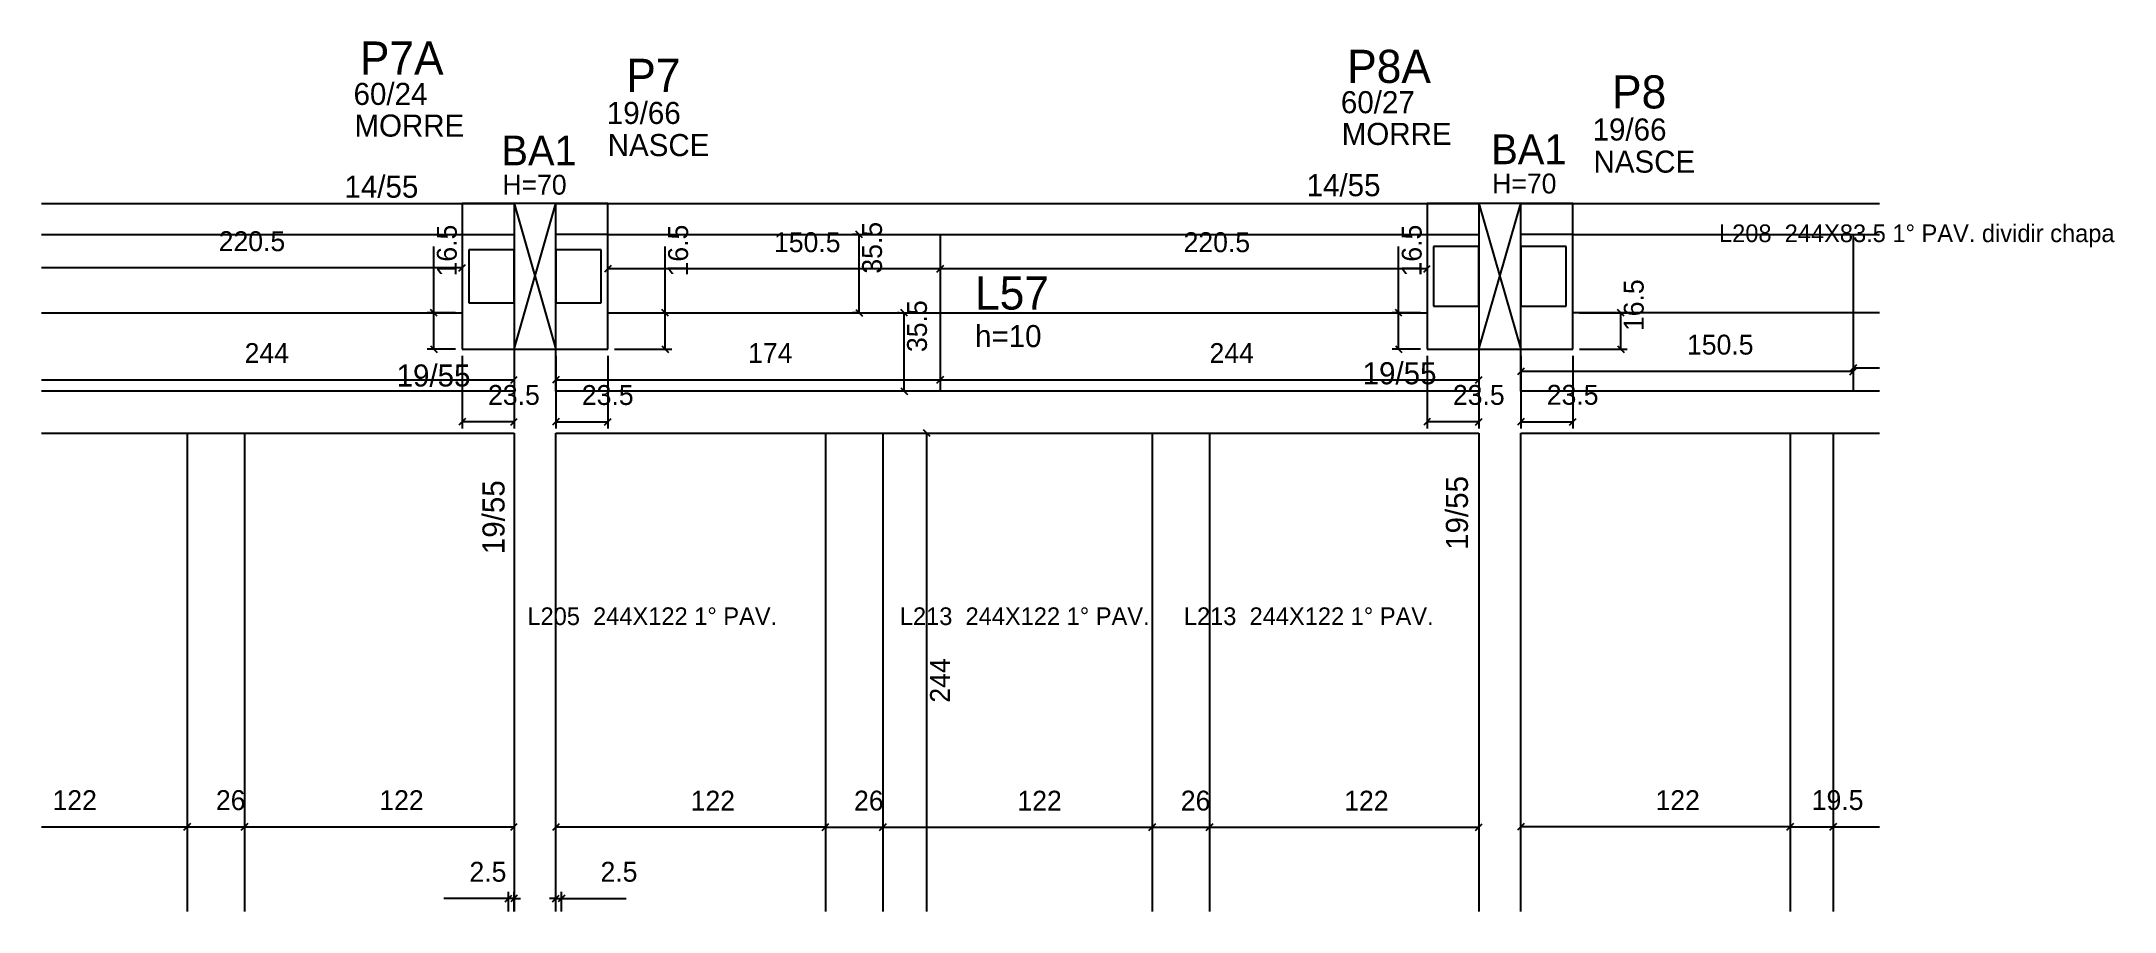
# Model space of a CAD drawing. Header units: metres. Extents: x 6216 to 7155, y 2904 to 3298.
import ezdxf

# ---------------------------------------------------------------- set-up
doc = ezdxf.new("R2010")
doc.units = ezdxf.units.M
for name, color, linetype in [('1', 7, 'Continuous'), ('3', 7, 'Continuous'), ('4', 7, 'Continuous'), ('7', 7, 'Continuous'), ('AUX00', 7, 'Continuous'), ('Painéis', 7, 'Continuous')]:
    doc.layers.add(name, color=color, linetype=linetype)

msp = doc.modelspace()

# ---------------------------------------------------------------- linework, layer by layer
at = {"layer": '1', "color": 1, "lineweight": 25}
for p, q in [((6430.16, 3158.17), (6449.16, 3224.17)), ((6430.16, 3224.17), (6449.16, 3158.17)), ((6867.16, 3158.17), (6886.16, 3224.17)), ((6867.16, 3224.17), (6886.16, 3158.17))]:
    msp.add_line(p, q, dxfattribs=at)
at = {"layer": '3', "color": 3, "lineweight": 25}
for p, q in [((6216.14, 3224.17), (6430.16, 3224.17)), ((6449.16, 3224.17), (6867.16, 3224.17)), ((6886.16, 3224.17), (7048.66, 3224.17)), ((6216.14, 3210.17), (6406.66, 3210.17)), ((6406.66, 3210.17), (6430.16, 3210.17)), ((6472.66, 3210.17), (6449.16, 3210.17)), ((6472.66, 3210.17), (6843.66, 3210.17)), ((6843.66, 3210.17), (6867.16, 3210.17)), ((6909.66, 3210.17), (6886.16, 3210.17)), ((6909.66, 3210.17), (7048.66, 3210.17))]:
    msp.add_line(p, q, dxfattribs=at)
for points in [[(6472.66, 3224.17), (6406.66, 3224.17)], [(6406.66, 3224.17), (6406.66, 3158.17)], [(6472.66, 3158.17), (6472.66, 3224.17)], [(6909.66, 3224.17), (6843.66, 3224.17)], [(6843.66, 3224.17), (6843.66, 3158.17)], [(6909.66, 3158.17), (6909.66, 3224.17)], [(6406.66, 3158.17), (6472.66, 3158.17)], [(6430.16, 3158.17), (6430.16, 3139.17)], [(6449.16, 3139.17), (6449.16, 3158.17)], [(6843.66, 3158.17), (6909.66, 3158.17)], [(6867.16, 3158.17), (6867.16, 3139.17)], [(6886.16, 3139.17), (6886.16, 3158.17)], [(6430.16, 3139.17), (6216.14, 3139.17)], [(6867.16, 3139.17), (6449.16, 3139.17)], [(7048.66, 3139.17), (6886.16, 3139.17)], [(6216.14, 3120.17), (6430.16, 3120.17)], [(6430.16, 3120.17), (6430.16, 2903.59)], [(6449.16, 3120.17), (6867.16, 3120.17)], [(6449.16, 2903.59), (6449.16, 3120.17)], [(6867.16, 3120.17), (6867.16, 2903.59)], [(6886.16, 3120.17), (7048.66, 3120.17)], [(6886.16, 2903.59), (6886.16, 3120.17)]]:
    msp.add_lwpolyline(points, dxfattribs=at)
at = {"layer": '7', "color": 7, "lineweight": 25}
for points in [[(6449.16, 3224.17), (6430.16, 3224.17)], [(6430.16, 3224.17), (6430.16, 3158.17)], [(6449.16, 3158.17), (6449.16, 3224.17)], [(6886.16, 3224.17), (6867.16, 3224.17)], [(6867.16, 3224.17), (6867.16, 3158.17)], [(6886.16, 3158.17), (6886.16, 3224.17)], [(6430.16, 3203.17), (6409.66, 3203.17)], [(6409.66, 3203.17), (6409.66, 3179.17)], [(6430.16, 3179.17), (6430.16, 3203.17)], [(6469.66, 3203.17), (6449.16, 3203.17)], [(6449.16, 3203.17), (6449.16, 3179.17)], [(6469.66, 3179.17), (6469.66, 3203.17)], [(6867.16, 3204.67), (6846.66, 3204.67)], [(6846.66, 3204.67), (6846.66, 3177.67)], [(6867.16, 3177.67), (6867.16, 3204.67)], [(6906.66, 3204.67), (6886.16, 3204.67)], [(6886.16, 3204.67), (6886.16, 3177.67)], [(6906.66, 3177.67), (6906.66, 3204.67)], [(6409.66, 3179.17), (6430.16, 3179.17)], [(6449.16, 3179.17), (6469.66, 3179.17)], [(6846.66, 3177.67), (6867.16, 3177.67)], [(6886.16, 3177.67), (6906.66, 3177.67)], [(6430.16, 3158.17), (6449.16, 3158.17)], [(6867.16, 3158.17), (6886.16, 3158.17)]]:
    msp.add_lwpolyline(points, dxfattribs=at)
at = {"layer": 'Painéis', "color": 0, "lineweight": 25}
for p, q in [((6588, 3208.67), (6585, 3211.67)), ((6405.16, 3193.51), (6408.16, 3196.51)), ((6474.16, 3196.06), (6471.16, 3193.06)), ((6624.66, 3196.06), (6621.66, 3193.06)), ((6621.66, 3193.06), (6624.66, 3196.06)), ((6842.16, 3193.06), (6845.16, 3196.06)), ((6395.32, 3173.17), (6392.32, 3176.17)), ((6500.07, 3173.17), (6497.07, 3176.17)), ((6585, 3176.17), (6588, 3173.17)), ((6608.37, 3173.17), (6605.37, 3176.17)), ((6832.32, 3173.17), (6829.32, 3176.17)), ((6932.88, 3173.17), (6929.88, 3176.17)), ((6392.32, 3159.67), (6395.32, 3156.67)), ((6497.07, 3159.67), (6500.07, 3156.67)), ((6829.32, 3159.67), (6832.32, 3156.67)), ((6929.88, 3159.67), (6932.88, 3156.67)), ((6428.66, 3142.9), (6431.66, 3145.9)), ((6450.66, 3145.9), (6447.66, 3142.9)), ((6621.66, 3142.9), (6624.66, 3145.9)), ((6624.66, 3145.9), (6621.66, 3142.9)), ((6865.66, 3142.9), (6868.66, 3145.9)), ((6887.66, 3149.67), (6884.66, 3146.67)), ((7038.16, 3151.17), (7035.16, 3148.17)), ((7035.16, 3146.67), (7038.16, 3149.67)), ((6605.37, 3140.67), (6608.37, 3137.67)), ((6408.16, 3126.81), (6405.16, 3123.81)), ((6428.66, 3123.81), (6431.66, 3126.81)), ((6450.66, 3126.76), (6447.66, 3123.76)), ((6471.16, 3123.76), (6474.16, 3126.76)), ((6845.16, 3126.81), (6842.16, 3123.81)), ((6865.66, 3123.81), (6868.66, 3126.81)), ((6887.66, 3126.87), (6884.66, 3123.87)), ((6908.16, 3123.87), (6911.16, 3126.87)), ((6618.64, 3118.67), (6615.64, 3121.67)), ((6280.66, 2940.45), (6283.66, 2943.45)), ((6283.66, 2943.45), (6280.66, 2940.45)), ((6306.66, 2940.45), (6309.66, 2943.45)), ((6309.66, 2943.45), (6306.66, 2940.45)), ((6428.66, 2940.45), (6431.66, 2943.45)), ((6450.66, 2943.22), (6447.66, 2940.22)), ((6572.66, 2943.22), (6569.66, 2940.22)), ((6569.66, 2940.22), (6572.66, 2943.22)), ((6598.66, 2943.22), (6595.66, 2940.22)), ((6595.66, 2940.22), (6598.66, 2943.22)), ((6717.66, 2940.22), (6720.66, 2943.22)), ((6720.66, 2943.22), (6717.66, 2940.22)), ((6743.66, 2940.22), (6746.66, 2943.22)), ((6746.66, 2943.22), (6743.66, 2940.22)), ((6865.66, 2940.22), (6868.66, 2943.22)), ((6887.66, 2943.45), (6884.66, 2940.45)), ((7009.66, 2943.45), (7006.66, 2940.45)), ((7006.66, 2940.45), (7009.66, 2943.45)), ((7029.16, 2943.45), (7026.16, 2940.45)), ((7026.16, 2940.45), (7029.16, 2943.45)), ((6426.16, 2907.99), (6429.16, 2910.99)), ((6431.66, 2910.99), (6428.66, 2907.99)), ((6447.66, 2907.99), (6450.66, 2910.99)), ((6453.16, 2910.99), (6450.16, 2907.99))]:
    msp.add_line(p, q, dxfattribs=at)
at = {"layer": 'Painéis', "color": 4, "lineweight": 25}
for p, q in [((6393.82, 3174.67), (6393.82, 3204.64)), ((6498.57, 3174.67), (6498.57, 3204.64)), ((6585.38, 3210.17), (6583.5, 3210.17)), ((6586.5, 3174.67), (6586.5, 3210.17)), ((6830.82, 3174.67), (6830.82, 3204.64)), ((6406.66, 3195.01), (6216.14, 3195.01)), ((6623.16, 3194.56), (6472.66, 3194.56)), ((6843.66, 3194.56), (6623.16, 3194.56)), ((6403.66, 3174.67), (6390.82, 3174.67)), ((6393.82, 3158.17), (6393.82, 3174.67)), ((6475.66, 3174.67), (6501.57, 3174.67)), ((6498.57, 3158.17), (6498.57, 3174.67)), ((6585.38, 3174.67), (6583.5, 3174.67)), ((6604.63, 3174.67), (6603.87, 3174.67)), ((6606.87, 3139.17), (6606.87, 3174.67)), ((6840.66, 3174.67), (6827.82, 3174.67)), ((6830.82, 3158.17), (6830.82, 3174.67)), ((6912.66, 3174.67), (6934.38, 3174.67)), ((6931.38, 3158.17), (6931.38, 3174.67)), ((6403.66, 3158.17), (6390.82, 3158.17)), ((6406.66, 3155.17), (6406.66, 3122.31)), ((6430.16, 3155.17), (6430.16, 3122.31)), ((6449.16, 3155.17), (6449.16, 3122.26)), ((6472.66, 3155.17), (6472.66, 3122.26)), ((6475.66, 3158.17), (6501.57, 3158.17)), ((6840.66, 3158.17), (6827.82, 3158.17)), ((6843.66, 3155.17), (6843.66, 3122.31)), ((6867.16, 3155.17), (6867.16, 3122.31)), ((6886.16, 3155.17), (6886.16, 3122.37)), ((6909.66, 3155.17), (6909.66, 3122.37)), ((6912.66, 3158.17), (6934.38, 3158.17)), ((6886.16, 3147.47), (6886.16, 3151.17)), ((7036.66, 3148.17), (6886.16, 3148.17)), ((7036.66, 3152.63), (7036.66, 3146.67)), ((7036.66, 3152.63), (7036.66, 3145.17)), ((7048.66, 3149.67), (7036.66, 3149.67)), ((6216.14, 3144.4), (6430.16, 3144.4)), ((6449.16, 3144.4), (6623.16, 3144.4)), ((6604.63, 3139.17), (6603.87, 3139.17)), ((6623.16, 3144.4), (6867.16, 3144.4)), ((6430.16, 3125.31), (6406.66, 3125.31)), ((6449.16, 3125.26), (6472.66, 3125.26)), ((6617.14, 2903.59), (6617.14, 3120.17)), ((6867.16, 3125.31), (6843.66, 3125.31)), ((6886.16, 3125.37), (6909.66, 3125.37)), ((6216.14, 2941.95), (6282.16, 2941.95)), ((6282.16, 2941.95), (6308.16, 2941.95)), ((6308.16, 2941.95), (6430.16, 2941.95)), ((6571.16, 2941.72), (6449.16, 2941.72)), ((6571.16, 2941.72), (6597.16, 2941.72)), ((6597.16, 2941.72), (6719.16, 2941.72)), ((6719.16, 2941.72), (6745.16, 2941.72)), ((6745.16, 2941.72), (6867.16, 2941.72)), ((7008.16, 2941.95), (6886.16, 2941.95)), ((7008.16, 2941.95), (7027.66, 2941.95)), ((7027.66, 2941.95), (7048.66, 2941.95)), ((6427.66, 2903.59), (6427.66, 2912.49)), ((6430.16, 2903.59), (6430.16, 2912.49)), ((6449.16, 2903.59), (6449.16, 2912.49)), ((6451.66, 2903.59), (6451.66, 2912.49)), ((6427.66, 2909.49), (6398.3, 2909.49)), ((6430.16, 2909.49), (6427.66, 2909.49)), ((6430.16, 2909.49), (6433.16, 2909.49)), ((6449.16, 2909.49), (6446.16, 2909.49)), ((6449.16, 2909.49), (6451.66, 2909.49)), ((6451.66, 2909.49), (6481.01, 2909.49))]:
    msp.add_line(p, q, dxfattribs=at)
at = {"layer": 'Painéis', "color": 200, "lineweight": 25}
for p, q in [((6623.16, 3210.17), (6623.16, 3139.17)), ((7036.66, 3210.17), (7036.66, 3139.17)), ((6216.14, 3174.67), (6406.66, 3174.67)), ((6472.66, 3174.67), (6843.66, 3174.67)), ((7048.66, 3174.67), (6909.66, 3174.67)), ((6282.16, 3120.17), (6282.16, 2903.59)), ((6308.16, 3120.17), (6308.16, 2903.59)), ((6571.16, 3120.17), (6571.16, 2903.59)), ((6597.16, 3120.17), (6597.16, 2903.59)), ((6719.16, 3120.17), (6719.16, 2903.59)), ((6745.16, 3120.17), (6745.16, 2903.59)), ((7008.16, 3120.17), (7008.16, 2903.59)), ((7027.66, 3120.17), (7027.66, 2903.59))]:
    msp.add_line(p, q, dxfattribs=at)

# ---------------------------------------------------------------- texts
at = {"layer": '3', "color": 3, "lineweight": 25}
for s, height, p in [('60/24', 10, (6357.49, 3268.81)), ('19/66', 10, (6472.2, 3260.19)), ('60/27', 10, (6804.65, 3265.05)), ('MORRE', 10, (6357.88, 3254.46)), ('MORRE', 10, (6805.04, 3250.7)), ('19/66', 10, (6918.66, 3252.68)), ('NASCE', 10, (6472.59, 3245.64)), ('NASCE', 10, (6919.05, 3238.13)), ('14/55', 10, (6353.37, 3226.8)), ('H=70', 9, (6424.88, 3228.18)), ('14/55', 10, (6789.13, 3227.48)), ('H=70', 9, (6873.17, 3228.71)), ('h=10', 10, (6638.95, 3159.14)), ('19/55', 10, (6376.98, 3141.3)), ('19/55', 10, (6814.49, 3142.32))]:
    msp.add_text(s, height=height, dxfattribs=at).set_placement(p)
for p in [(6862.2, 3067.33), (6425.87, 3065.39)]:
    msp.add_text('19/55', height=10, rotation=90, dxfattribs=at).set_placement(p)
at = {"layer": '4', "color": 4, "lineweight": 25}
for s, height, p in [('P7A', 15, (6360.35, 3282.54)), ('P7', 15, (6481.02, 3274.72)), ('P8A', 15, (6807.51, 3278.78)), ('P8', 15, (6927.47, 3267.21)), ('BA1', 13.5, (6424.45, 3241.43)), ('BA1', 13.5, (6872.74, 3241.96)), ('L57', 15, (6638.95, 3176.14))]:
    msp.add_text(s, height=height, dxfattribs=at).set_placement(p)
at = {"layer": 'AUX00', "color": 7, "lineweight": 25}
for s, p in [('L208 ^J244X83.5^J1° PAV.^Jdividir chapa', (6975.91, 3206.69)), ('L205 ^J244X122^J1° PAV.', (6436.22, 3033.3)), ('L213 ^J244X122^J1° PAV.', (6604.9, 3033.3)), ('L213 ^J244X122^J1° PAV.', (6733.54, 3033.3))]:
    msp.add_text(s, height=8, dxfattribs=at).set_placement(p)
at = {"layer": 'Painéis', "color": 240, "lineweight": 25}
for s, p in [('220.5', (6296.41, 3202.61)), ('150.5', (6547.91, 3202.15)), ('220.5', (6733.41, 3202.15)), ('150.5', (6961.41, 3155.77)), ('244', (6308.16, 3151.96)), ('174', (6536.16, 3151.96)), ('244', (6745.16, 3151.96)), ('23.5', (6418.41, 3133)), ('23.5', (6460.91, 3132.96)), ('23.5', (6855.41, 3133)), ('23.5', (6897.91, 3133.06)), ('122', (6221.16, 2949.5)), ('26', (6295.16, 2949.54)), ('122', (6369.16, 2949.5)), ('122', (6510.16, 2949.28)), ('26', (6584.16, 2949.32)), ('122', (6658.16, 2949.28)), ('26', (6732.16, 2949.32)), ('122', (6806.16, 2949.28)), ('122', (6947.16, 2949.5)), ('19.5', (7017.91, 2949.57)), ('2.5', (6409.98, 2917.09)), ('2.5', (6469.33, 2917.09))]:
    msp.add_text(s, height=9, dxfattribs=at).set_placement(p)
for s, p in [('16.5', (6404.22, 3191.15)), ('16.5', (6508.97, 3191.15)), ('35.5', (6596.8, 3192.42)), ('16.5', (6841.22, 3191.15)), ('16.5', (6941.78, 3166.42)), ('35.5', (6617.17, 3156.92)), ('244', (6627.58, 2998.17))]:
    msp.add_text(s, height=9, rotation=90, dxfattribs=at).set_placement(p)

doc.saveas('drawing.dxf')
